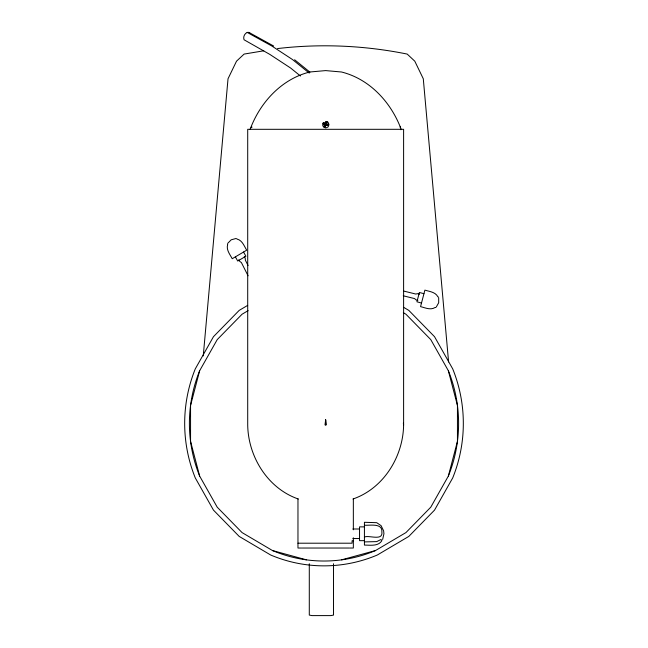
<?xml version="1.0" encoding="UTF-8"?>
<svg xmlns="http://www.w3.org/2000/svg" width="648" height="648" viewBox="0 0 648 648"><rect width="100%" height="100%" fill="white"/><g stroke="black" fill="none" stroke-linecap="round" stroke-linejoin="round"><path stroke-width="0.97" d="M203.261 355.93L228.023 78.773L236.52 61.179L244.118 54.076L263.752 50.795M325.652 419.823L325.004 424.869L326.309 424.869L325.652 419.823L325.652 425.048M298.315 499.009C267.77 488.462 248.184 456.743 247.706 425.048L247.706 129.308L403.607 129.308L403.607 425.048C403.129 456.743 383.535 488.462 352.99 499.009M248.152 310.627L242.06 314.223L217.218 339.625L199.649 370.737L190.553 405.437L190.553 441.369L199.649 476.069L217.218 507.182L242.06 532.583L272.492 550.549L306.431 559.848M341.569 559.848L375.508 550.549L405.94 532.583L430.782 507.182L448.351 476.069L457.448 441.369L457.448 405.437L448.351 370.737L430.782 339.625L405.94 314.223L403.331 312.676M382.636 539.5L383.94 533.766L383.608 530.793L381.089 525.65L376.707 522.685L364.427 522.288L364.427 545.09C370.178 545.081 378.351 546.564 381.883 540.659L381 539.5L376.707 541.615L364.427 541.906M323.522 122.901L322.599 124.991L323.522 127.073L325.742 127.939L327.961 127.073L328.884 124.991L328.269 123.598M325.021 124.165L324.089 126.514L325.021 124.165L322.882 123.574L325.021 124.4M325.393 123.306L326.309 121.468L325.393 123.549L323.255 122.715L325.393 123.549M325.96 124.529L325.029 126.878L325.96 124.529L328.244 125.655L325.96 124.772M326.341 123.679L327.256 121.84L326.341 123.914L328.617 124.805L326.341 123.914M250.136 129.308C260.067 102.505 281.475 79.04 309.833 71.993L325.652 70.6L341.48 71.993C369.838 79.04 391.246 102.505 401.177 129.308M251.132 127.632L251.594 127.024L251.594 127.632M251.513 127.632L251.967 127.024M227.731 243.348L231.19 239.817L235.913 238.521M436.242 307.087L438.688 302.754L438.688 297.756M273.667 46.032L248.913 32.4L247.188 32.416C244.515 33.655 242.976 36.977 244.053 39.771L269.835 54.408L290.604 68.024L300.469 76.002M247.698 305.362L239.185 310.392L213.467 336.685L195.283 368.89A145.387 145.387 0 0 0 195.283 477.916L213.467 510.122L239.185 536.414L270.686 555.012A136.517 136.517 0 0 0 377.314 555.012L408.815 536.414L434.533 510.122L452.717 477.916A145.387 145.387 0 0 0 452.717 368.89L434.533 336.685L408.815 310.392L403.704 307.371M277.506 48.576C320.703 43.489 364.573 45.441 407.195 54.076L414.785 61.179L423.29 78.773L448.594 361.973M400.083 127.024L400.537 127.632M400.537 129.632L401.177 129.632M364.427 525.212C369.49 525.674 382.685 522.742 381.883 531.919C383.162 541.485 368.485 534.746 364.427 537.103M364.427 526.873L359.543 526.873L359.543 540.659L364.427 540.659M352.868 528.995L359.543 528.995M352.868 538.537L359.543 538.537M353.346 540.788L352.083 540.788L352.083 543.202L297.967 543.202M301.676 548.03L297.967 548.03L297.967 498.863M302.365 548.03L348.948 548.03M349.637 548.03L353.346 548.03L353.346 537.791M403.502 291.009L415.741 294.038L417.733 293.674L419.491 294.16M403.25 295.796L414.55 298.582L416.097 299.911L417.863 300.389M438.38 297.003L437.918 296.873C435.529 292.021 429.462 291.511 424.885 290.134L420.56 306.626C425.177 307.751 430.653 310.449 435.14 307.452L435.61 307.581M423.946 293.714L419.386 292.467L416.939 301.798L421.5 303.045M247.188 32.416L271.755 45.951L292.548 59.575L309.25 73.086M294.613 59.762L309.914 72.139M248.913 32.4L250.152 33.518M236.706 238.626L236.949 239.055C242.263 240.23 244.191 246.078 246.686 250.185L232.227 258.722C229.951 254.429 226.006 249.739 227.675 244.531L227.432 244.102M243.543 252.04L245.908 256.219L237.727 261.047L235.37 256.867M244.288 256.543L245.195 258.163L245.373 260.213L248.046 265.502M238.82 259.767L239.736 261.387L241.388 262.57L248.063 275.781M327.961 122.116L328.884 124.205M403.356 423.087L403.607 425.048M400.464 127.024L400.464 127.632M353.346 498.863L353.346 529.805M333.518 563.752L333.518 615.082L330.828 615.6L311.98 615.6L309.29 615.082L309.29 563.752M448.351 370.737A140.462 140.462 0 0 1 448.351 476.069M375.508 550.549A131.884 131.884 0 0 1 272.492 550.549M199.649 476.069A140.462 140.462 0 0 1 199.649 370.737M323.716 122.65L323.336 123.744L323.716 122.65M328.163 124.384L327.791 125.485L328.163 124.384M327.062 122.027L326.122 121.662L327.062 122.027M325.223 126.214L324.275 125.85L325.223 126.214"/></g></svg>
